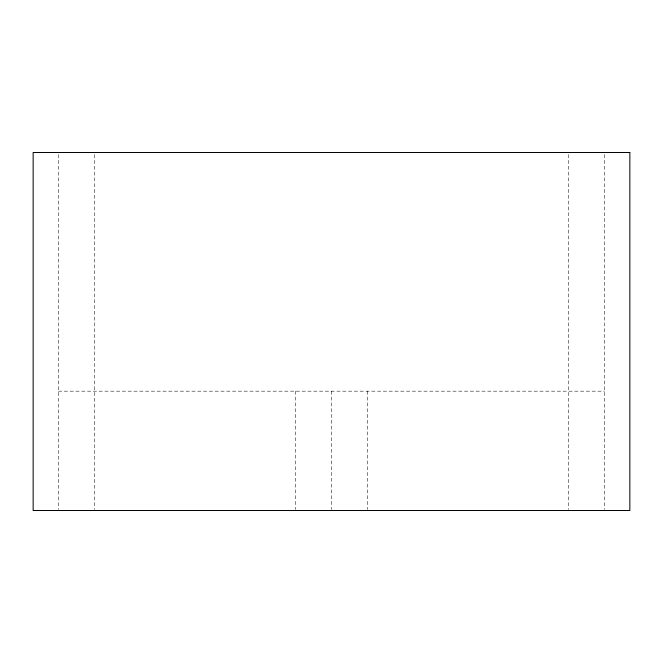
<?xml version="1.0" encoding="UTF-8"?>
<svg xmlns="http://www.w3.org/2000/svg" width="663" height="663" viewBox="0 0 663 663"><rect width="100%" height="100%" fill="white"/><g stroke="black" fill="none" stroke-linecap="round" stroke-linejoin="round"><path stroke-width="0.5" stroke-dasharray="3.31 2.49" d="M58.468 391.17L604.532 391.17M604.532 154.554L604.532 509.482M568.73 154.554L568.73 509.482M367.302 391.17L367.302 509.482M331.5 391.17L331.5 509.482M295.698 391.17L295.698 509.482M94.27 154.554L94.27 509.482M58.468 154.554L58.468 509.482"/><path stroke-width="0.99" d="M629.85 152.49L33.15 152.49L33.15 510.51L629.85 510.51L629.85 152.49"/></g></svg>
